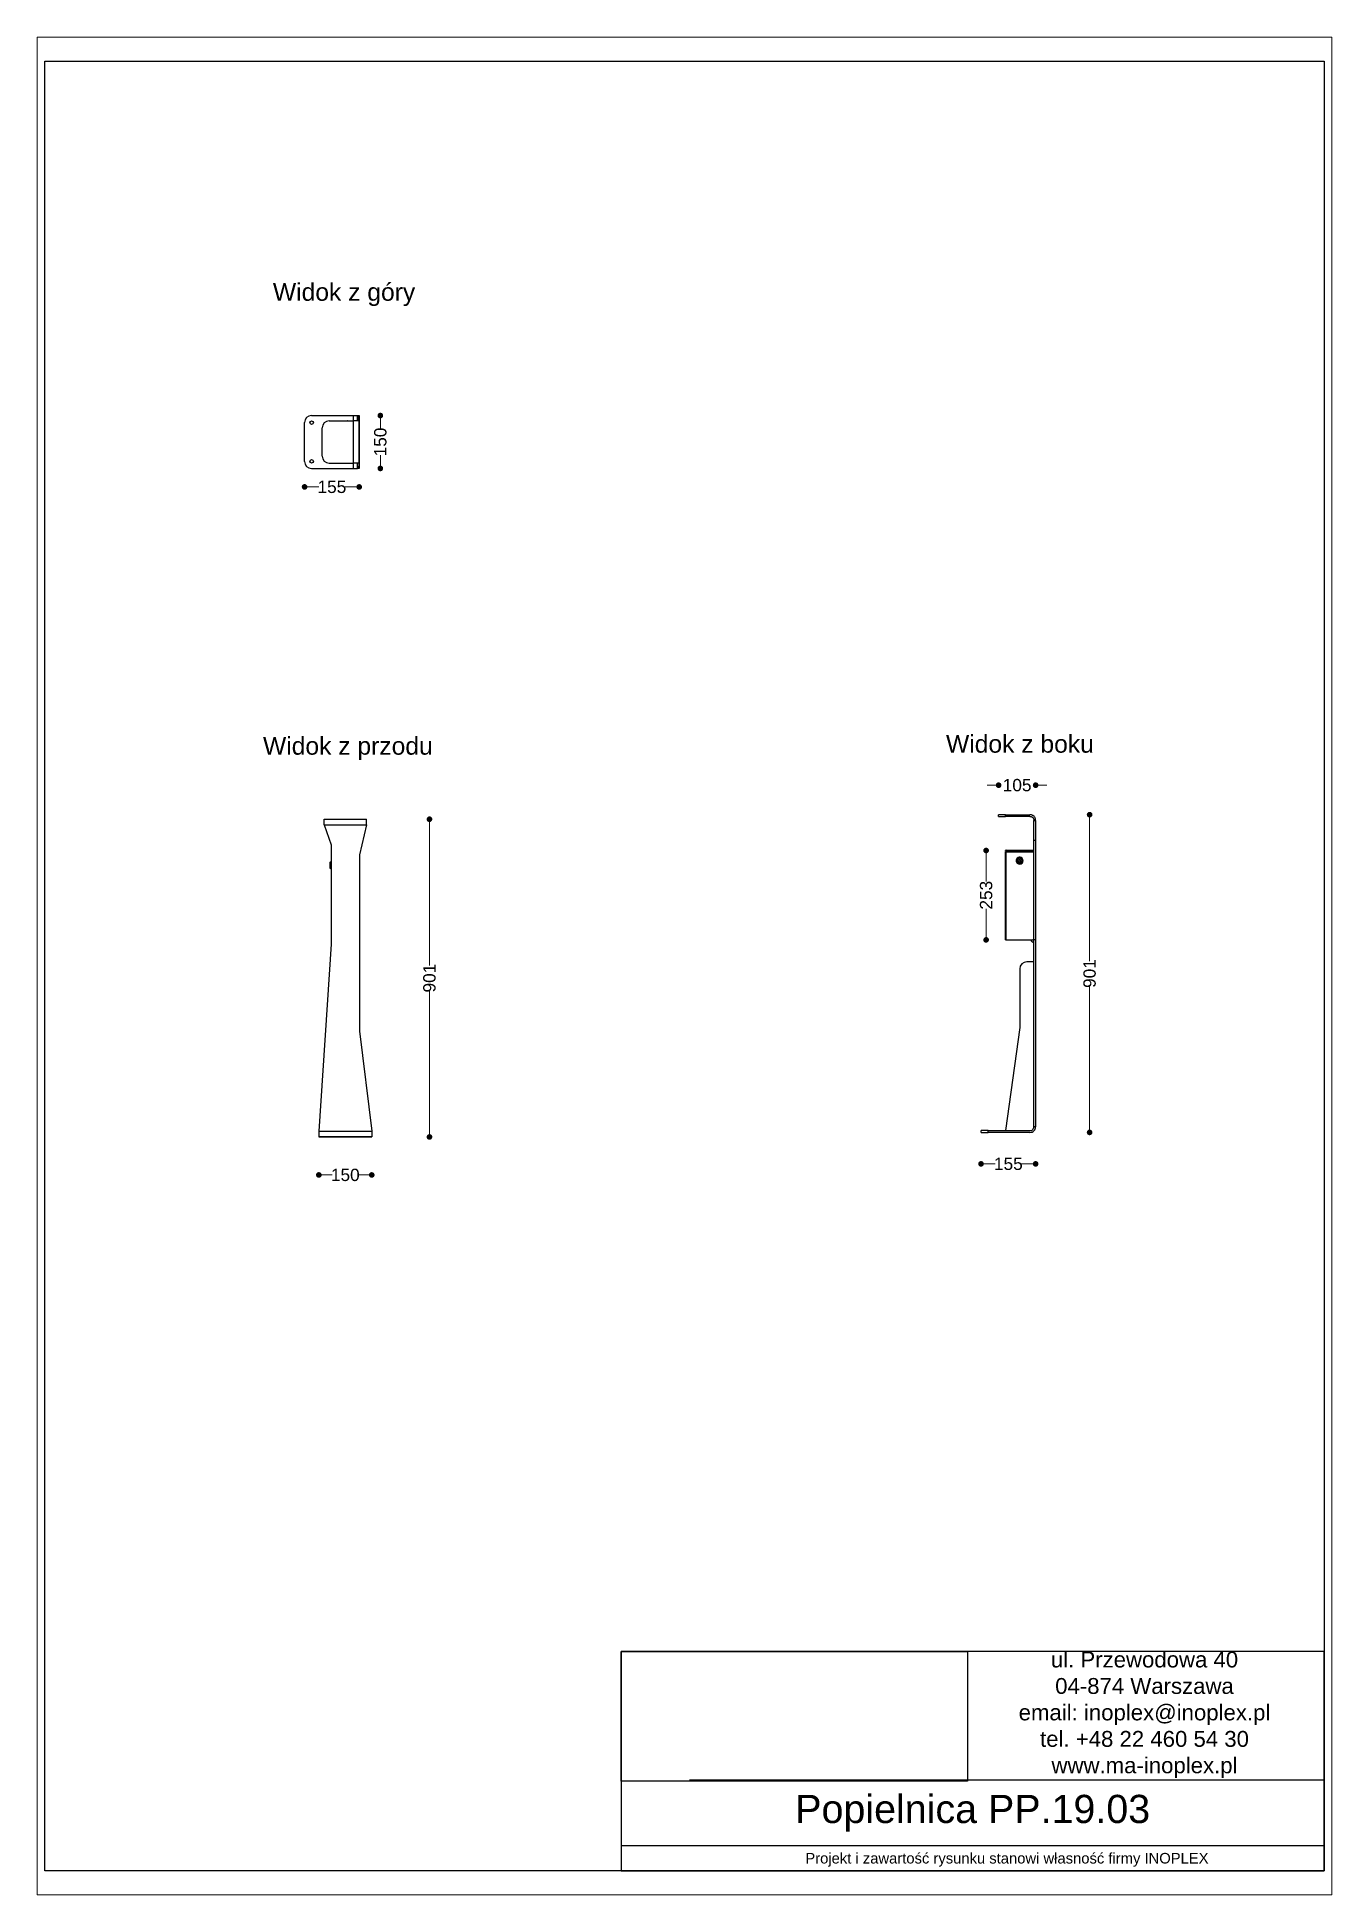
# Paper-space layout 'Układ1' of a CAD drawing. Header units: millimetres. Extents: x 1 to 201, y 2 to 289.
# The model-space entities are those that its viewports show. They can reach past a viewport. Long polylines and large blocks are cut down to what shows.
import ezdxf

# ---------------------------------------------------------------- set-up
doc = ezdxf.new("R2010")
doc.units = ezdxf.units.MM
doc.header["$LTSCALE"] = 3
doc.layers.add('Default', color=7, linetype='Continuous')
doc.styles.get("Standard").update_dxf_attribs({"font": 'arial.ttf'})
doc.dimstyles.new('MATEUSZ', dxfattribs={"dimtxt": 35, "dimasz": 16, "dimexe": 0.18, "dimexo": 0.0625, "dimgap": 0.09, "dimtad": 0, "dimdec": 0, "dimdsep": 46, "dimtxsty": 'Standard', "dimblk": 'DOT', "dimcen": 0.09, "dimse1": 1, "dimse2": 1, "dimadec": 0, "dimazin": 0, "dimtfac": 1, "dimtdec": 0, "dimtofl": 0, "dimtmove": 0, "dimatfit": 3, "dimfxl": 1, "dimtolj": 1, "dimtzin": 0, "dimlwd": 9, "dimlwe": 9, "dimarcsym": 0})
picture_1 = doc.add_image_def('image1.jpg', size_in_pixel=(1896, 709))

# ---------------------------------------------------------------- blocks, each defined once
blk = doc.blocks.new('_Dot')
at = {"color": 0, "linetype": 'ByBlock', "lineweight": -2}
blk.add_line((-0.5, 0), (-1, 0), dxfattribs=at)
at = {"color": 0, "linetype": 'ByBlock', "const_width": 0.5}
blk.add_lwpolyline([(-0.25, 0, 1), (0.25, 0, 1)], format="xyb", close=True, dxfattribs=at)
blk = doc.blocks.new('*D31')
at = {"color": 0, "lineweight": 9, "transparency": 16777216}
for p, q in [((11318.1, 28663.6), (11318.1, 28641.7)), ((11318.1, 28545.6), (11318.1, 28567.6))]:
    blk.add_line(p, q, dxfattribs=at)
at = {"layer": 'Defpoints', "color": 0, "transparency": 16777216}
for p in [(11258.2, 28679.6), (11258.2, 28529.6), (11318.1, 28529.6)]:
    blk.add_point(p, dxfattribs=at)
at = {"color": 0, "lineweight": 9, "transparency": 16777216, "xscale": 16, "yscale": 16, "zscale": 16}
for p, rotation in [((11318.1, 28679.6), 90), ((11318.1, 28529.6), 270)]:
    blk.add_blockref('_Dot', p, dxfattribs=dict(at, rotation=rotation))
at = {"color": 0, "transparency": 16777216, "insert": (11318.1, 28604.6), "char_height": 35, "attachment_point": 5, "rotation": 90}
blk.add_mtext('\\A1;150', dxfattribs=at)
blk = doc.blocks.new('*D32')
at = {"color": 0, "lineweight": 9, "transparency": 16777216}
for p, q in [((11119.3, 28477.2), (11143.5, 28477.2)), ((11242.2, 28477.2), (11218, 28477.2))]:
    blk.add_line(p, q, dxfattribs=at)
at = {"layer": 'Defpoints', "color": 0, "transparency": 16777216}
for p in [(11103.3, 28549.6), (11258.2, 28529.6), (11258.2, 28477.2)]:
    blk.add_point(p, dxfattribs=at)
at = {"color": 0, "lineweight": 9, "transparency": 16777216, "xscale": 16, "yscale": 16, "zscale": 16, "rotation": 180}
blk.add_blockref('_Dot', (11103.3, 28477.2), dxfattribs=at)
at = {"color": 0, "lineweight": 9, "transparency": 16777216, "xscale": 16, "yscale": 16, "zscale": 16}
blk.add_blockref('_Dot', (11258.2, 28477.2), dxfattribs=at)
at = {"color": 0, "transparency": 16777216, "insert": (11180.7, 28477.2), "char_height": 35, "attachment_point": 5}
blk.add_mtext('\\A1;155', dxfattribs=at)
blk = doc.blocks.new('*D33')
at = {"color": 0, "lineweight": 9, "transparency": 16777216}
for p, q in [((11457.4, 27518.8), (11457.4, 27119.6)), ((11457.4, 26649.7), (11457.4, 27048.9))]:
    blk.add_line(p, q, dxfattribs=at)
at = {"layer": 'Defpoints', "color": 0, "transparency": 16777216}
for p in [(11278.7, 27534.8), (11293.7, 26633.7), (11457.4, 26633.7)]:
    blk.add_point(p, dxfattribs=at)
at = {"color": 0, "lineweight": 9, "transparency": 16777216, "xscale": 16, "yscale": 16, "zscale": 16}
for p, rotation in [((11457.4, 27534.8), 90), ((11457.4, 26633.7), 270)]:
    blk.add_blockref('_Dot', p, dxfattribs=dict(at, rotation=rotation))
at = {"color": 0, "transparency": 16777216, "insert": (11457.4, 27084.2), "char_height": 35, "attachment_point": 5, "rotation": 90}
blk.add_mtext('\\A1;901', dxfattribs=at)
blk = doc.blocks.new('*D34')
at = {"color": 0, "lineweight": 9, "transparency": 16777216}
for p, q in [((11159.7, 26525.9), (11181.6, 26525.9)), ((11277.7, 26525.9), (11255.7, 26525.9))]:
    blk.add_line(p, q, dxfattribs=at)
at = {"layer": 'Defpoints', "color": 0, "transparency": 16777216}
for p in [(11143.7, 26633.7), (11293.7, 26633.7), (11293.7, 26525.9)]:
    blk.add_point(p, dxfattribs=at)
at = {"color": 0, "lineweight": 9, "transparency": 16777216, "xscale": 16, "yscale": 16, "zscale": 16, "rotation": 180}
blk.add_blockref('_Dot', (11143.7, 26525.9), dxfattribs=at)
at = {"color": 0, "lineweight": 9, "transparency": 16777216, "xscale": 16, "yscale": 16, "zscale": 16}
blk.add_blockref('_Dot', (11293.7, 26525.9), dxfattribs=at)
at = {"color": 0, "transparency": 16777216, "insert": (11218.7, 26525.9), "char_height": 35, "attachment_point": 5}
blk.add_mtext('\\A1;150', dxfattribs=at)
blk = doc.blocks.new('*D35')
at = {"color": 0, "lineweight": 9, "transparency": 16777216}
for p, q in [((13329.5, 27531.6), (13329.5, 27132.5)), ((13329.5, 26662.6), (13329.5, 27061.7))]:
    blk.add_line(p, q, dxfattribs=at)
at = {"layer": 'Defpoints', "color": 0, "transparency": 16777216}
for p in [(13160.3, 27547.6), (13160.1, 26646.6), (13329.5, 26646.6)]:
    blk.add_point(p, dxfattribs=at)
at = {"color": 0, "lineweight": 9, "transparency": 16777216, "xscale": 16, "yscale": 16, "zscale": 16}
for p, rotation in [((13329.5, 27547.6), 90), ((13329.5, 26646.6), 270)]:
    blk.add_blockref('_Dot', p, dxfattribs=dict(at, rotation=rotation))
at = {"color": 0, "transparency": 16777216, "insert": (13329.5, 27097.1), "char_height": 35, "attachment_point": 5, "rotation": 90}
blk.add_mtext('\\A1;901', dxfattribs=at)
blk = doc.blocks.new('*D36')
at = {"color": 0, "lineweight": 9, "transparency": 16777216}
for p, q in [((13037.5, 26557.3), (13061.7, 26557.3)), ((13160.4, 26557.3), (13136.2, 26557.3))]:
    blk.add_line(p, q, dxfattribs=at)
at = {"layer": 'Defpoints', "color": 0, "transparency": 16777216}
for p in [(13176.4, 26662.7), (13021.5, 26646.6), (13176.4, 26557.3)]:
    blk.add_point(p, dxfattribs=at)
at = {"color": 0, "lineweight": 9, "transparency": 16777216, "xscale": 16, "yscale": 16, "zscale": 16, "rotation": 180}
blk.add_blockref('_Dot', (13021.5, 26557.3), dxfattribs=at)
at = {"color": 0, "lineweight": 9, "transparency": 16777216, "xscale": 16, "yscale": 16, "zscale": 16}
blk.add_blockref('_Dot', (13176.4, 26557.3), dxfattribs=at)
at = {"color": 0, "transparency": 16777216, "insert": (13099, 26557.3), "char_height": 35, "attachment_point": 5}
blk.add_mtext('\\A1;155', dxfattribs=at)
blk = doc.blocks.new('*D37')
at = {"color": 0, "lineweight": 9, "transparency": 16777216}
for p, q in [((13036, 27430.1), (13036, 27358.4)), ((13036, 27208.6), (13036, 27280.3))]:
    blk.add_line(p, q, dxfattribs=at)
at = {"layer": 'Defpoints', "color": 0, "transparency": 16777216}
for p in [(13091.9, 27446.1), (13036, 27192.6), (13092.4, 27192.6)]:
    blk.add_point(p, dxfattribs=at)
at = {"color": 0, "lineweight": 9, "transparency": 16777216, "xscale": 16, "yscale": 16, "zscale": 16}
for p, rotation in [((13036, 27446.1), 90), ((13036, 27192.6), 270)]:
    blk.add_blockref('_Dot', p, dxfattribs=dict(at, rotation=rotation))
at = {"color": 0, "transparency": 16777216, "insert": (13036, 27319.3), "char_height": 35, "attachment_point": 5, "rotation": 90}
blk.add_mtext('\\A1;253', dxfattribs=at)
blk = doc.blocks.new('*D38')
at = {"color": 0, "lineweight": 9, "transparency": 16777216}
for p, q in [((13055.4, 27631.3), (13039.4, 27631.3)), ((13192.4, 27631.3), (13208.4, 27631.3))]:
    blk.add_line(p, q, dxfattribs=at)
at = {"layer": 'Defpoints', "color": 0, "transparency": 16777216}
for p in [(13176.4, 27631.3), (13071.4, 27547.6), (13176.4, 27531.4)]:
    blk.add_point(p, dxfattribs=at)
at = {"color": 0, "lineweight": 9, "transparency": 16777216, "xscale": 16, "yscale": 16, "zscale": 16}
blk.add_blockref('_Dot', (13071.4, 27631.3), dxfattribs=at)
at = {"color": 0, "lineweight": 9, "transparency": 16777216, "xscale": 16, "yscale": 16, "zscale": 16, "rotation": 180}
blk.add_blockref('_Dot', (13176.4, 27631.3), dxfattribs=at)
at = {"color": 0, "transparency": 16777216, "insert": (13123.9, 27631.3), "char_height": 35, "attachment_point": 5}
blk.add_mtext('\\A1;105', dxfattribs=at)

msp = doc.modelspace()

# ---------------------------------------------------------------- linework, layer by layer
for p, q in [((13995, 24809.6), (12194.9, 24809.6)), ((13994.7, 24623), (12001.1, 24623))]:
    msp.add_line(p, q)
for points in [[(10366.2, 24552.5), (10366.2, 29684.6), (13995, 29684.6), (13995, 24552.5)], [(12001.1, 24552.5), (13995, 24552.5), (13995, 25174.2), (12001.1, 25174.2)]]:
    msp.add_lwpolyline(points, close=True)
at = {"layer": 'Default'}
for p, q in [((11123.3, 28679.6), (11242, 28679.6)), ((11173.2, 28664.6), (11242, 28664.6)), ((11242, 28664.6), (11242, 28679.6)), ((11242, 28544.6), (11242, 28664.6)), ((11253.2, 28679.6), (11253.2, 28664.6)), ((11253.2, 28664.6), (11253.2, 28679.6)), ((11253.2, 28679.6), (11258.2, 28679.6)), ((11253.2, 28679.6), (11253.2, 28674.5)), ((11253.2, 28674.5), (11253.2, 28664.6)), ((11258.2, 28529.6), (11258.2, 28679.6)), ((11258.2, 28644.6), (11258.2, 28679.6)), ((11258.2, 28679.6), (11258.2, 28529.6)), ((11258.2, 28664.6), (11258.2, 28644.6)), ((11258.2, 28544.6), (11258.2, 28664.6)), ((11258.2, 28664.6), (11258.2, 28544.6)), ((11103.3, 28549.6), (11103.3, 28659.6)), ((11153.2, 28564.6), (11153.2, 28644.6)), ((11258.2, 28544.6), (11258.2, 28564.6)), ((11258.2, 28564.6), (11258.2, 28529.6)), ((11123.3, 28529.6), (11242, 28529.6)), ((11173.2, 28544.6), (11242, 28544.6)), ((11242, 28529.6), (11242, 28544.7)), ((11253.2, 28529.6), (11253.2, 28544.6)), ((11253.2, 28529.6), (11253.2, 28544.6)), ((11253.2, 28536), (11253.2, 28544.6)), ((11253.2, 28536), (11253.2, 28529.6)), ((11258.2, 28529.6), (11253.2, 28529.6)), ((11158.6, 27534.8), (11278.7, 27534.8)), ((11158.6, 27534.8), (11278.7, 27534.8)), ((11158.7, 27518.5), (11278.7, 27518.5)), ((11158.7, 27518.5), (11178.7, 27462.4)), ((11278.7, 27518.5), (11258.7, 27433.8)), ((13071.4, 27542.6), (13071.4, 27547.6)), ((13091.4, 27547.6), (13160.3, 27547.6)), ((13091.4, 27542.6), (13091.4, 27547.6)), ((13160.3, 27542.6), (13091.4, 27542.6)), ((13171.4, 27475.2), (13171.4, 27531.4)), ((13171.4, 27531.4), (13176.4, 27531.4)), ((13176.4, 27531.4), (13176.4, 27475.2)), ((11178.7, 27462.4), (11178.7, 27180.4)), ((13171.4, 27193.2), (13171.4, 27475.2)), ((13171.4, 27475.2), (13176.4, 27475.2)), ((13176.4, 27475.2), (13176.4, 27193.2)), ((11175.7, 27412.9), (11177.2, 27414.4)), ((11177.2, 27414.4), (11178.7, 27414.4)), ((11258.7, 27433.8), (11258.7, 26933.8)), ((13091.4, 27444.1), (13091.4, 27446.1)), ((13091.4, 27193.1), (13091.4, 27442.1)), ((13092.4, 27446.6), (13171.4, 27446.6)), ((13092.4, 27446.1), (13171.4, 27446.1)), ((13092.4, 27444.1), (13092.4, 27446.1)), ((13092.4, 27444.1), (13171.4, 27444.1)), ((13092.4, 27443.6), (13171.4, 27443.6)), ((13092.4, 27442.6), (13171.4, 27442.6)), ((13092.4, 27193.1), (13092.4, 27442.1)), ((13092.4, 27442.1), (13171.4, 27442.1)), ((13130.1, 27421.4), (13128.1, 27414.2)), ((13128.1, 27414.2), (13135.4, 27416.1)), ((13135.4, 27416.1), (13130.1, 27421.4)), ((13171.4, 27444.1), (13171.4, 27446.1)), ((13171.4, 27193.1), (13171.4, 27442.1)), ((11177.2, 27394.4), (11175.7, 27395.9)), ((11178.7, 27394.4), (11177.2, 27394.4)), ((13092.4, 27193.1), (13171.4, 27193.1)), ((13092.4, 27192.6), (13171.4, 27192.6)), ((13163.1, 27192.6), (13163.4, 27191.3)), ((13163.1, 27192.6), (13163.4, 27191.3)), ((13171.4, 27192.2), (13169.4, 27192.2)), ((13169.4, 27186.2), (13171.4, 27186.2)), ((13171.4, 26662.7), (13171.4, 27193.2)), ((13171.4, 27193.2), (13176.4, 27193.2)), ((13176.4, 27193.2), (13176.4, 26662.7)), ((11178.7, 27180.4), (11143.7, 26649.9)), ((13131.4, 27110.1), (13131.4, 26943.8)), ((13171.4, 27130.1), (13151.4, 27130.1)), ((11258.7, 26933.8), (11293.7, 26650)), ((13131.4, 26943.8), (13090.9, 26651.6)), ((13176.4, 26662.7), (13171.4, 26662.7)), ((11143.7, 26649.9), (11293.7, 26649.9)), ((11143.7, 26633.7), (11293.7, 26633.7)), ((11293.7, 26633.7), (11143.7, 26633.7)), ((11293.7, 26650), (11293.7, 26649.9)), ((13021.5, 26646.6), (13021.5, 26651.6)), ((13041.5, 26646.6), (13041.5, 26651.6)), ((13041.5, 26651.6), (13160.2, 26651.6)), ((13160.1, 26646.6), (13041.5, 26646.6))]:
    msp.add_line(p, q, dxfattribs=at)
for points in [[(11242, 28679.6, 0), (11250, 28679.6, 0), (11252.4, 28679.6, 0), (11253, 28679.6, 0), (11253.2, 28679.6, 0), (11253.2, 28679.6, 0), (11253.2, 28679.6, 0), (11253.2, 28679.6, 0), (11253.2, 28679.6, 0), (11253.2, 28679.6, 0), (11253.2, 28679.6, 0), (11253.2, 28679.6, 0), (11253.2, 28679.6, 0), (11253.2, 28679.6, 0), (11253.2, 28679.6, 0), (11253.2, 28679.6, 0), (11253.2, 28679.6, 0), (11253.2, 28679.6, 0), (11253.2, 28679.6, 0), (11253.2, 28679.6, 0), (11253.2, 28679.6, 0), (11253.2, 28679.6, 0), (11253.2, 28679.6, 0), (11253.2, 28679.6, 0)], [(11258.2, 28664.6, 0), (11258.2, 28664.6, 0), (11258.2, 28664.6, 0), (11258.2, 28664.6, 0), (11258.2, 28664.6, 0), (11258.2, 28664.6, 0), (11258.2, 28664.6, 0), (11258.2, 28664.6, 0), (11258.2, 28664.6, 0), (11258.2, 28664.6, 0), (11258.2, 28664.6, 0), (11258.2, 28664.6, 0), (11258.2, 28664.6, 0), (11258.2, 28664.6, 0), (11258.2, 28664.6, 0), (11258.2, 28664.6, 0), (11258.2, 28664.6, 0), (11258.1, 28664.6, 0), (11257.7, 28664.6, 0), (11253.5, 28664.6, 0), (11242, 28664.6, 0)], [(11258.2, 28544.6, 0), (11258.2, 28544.6, 0), (11258.2, 28544.6, 0), (11258.2, 28544.6, 0), (11258.2, 28544.6, 0), (11258.2, 28544.6, 0), (11258.2, 28544.6, 0), (11258.2, 28544.6, 0), (11258.2, 28544.6, 0), (11258.2, 28544.6, 0), (11258.2, 28544.6, 0), (11258.2, 28544.6, 0), (11258.2, 28544.6, 0), (11258.2, 28544.6, 0), (11258.2, 28544.6, 0), (11258.2, 28544.6, 0), (11258.2, 28544.6, 0), (11258.2, 28544.6, 0), (11258.2, 28544.6, 0), (11258.1, 28544.6, 0), (11257, 28544.6, 0), (11251.9, 28544.6, 0), (11242, 28544.6, 0)], [(11242, 28529.6, 0), (11250, 28529.6, 0), (11252.4, 28529.6, 0), (11253, 28529.6, 0), (11253.2, 28529.6, 0), (11253.2, 28529.6, 0), (11253.2, 28529.6, 0), (11253.2, 28529.6, 0), (11253.2, 28529.6, 0), (11253.2, 28529.6, 0), (11253.2, 28529.6, 0), (11253.2, 28529.6, 0), (11253.2, 28529.6, 0), (11253.2, 28529.6, 0), (11253.2, 28529.6, 0), (11253.2, 28529.6, 0), (11253.2, 28529.6, 0), (11253.2, 28529.6, 0), (11253.2, 28529.6, 0), (11253.2, 28529.6, 0), (11253.2, 28529.6, 0), (11253.2, 28529.6, 0), (11253.2, 28529.6, 0), (11253.2, 28529.6, 0)], [(11158.6, 27518.6, 0), (11158.6, 27530.1, 0), (11158.6, 27533.6, 0), (11158.6, 27534.5, 0), (11158.6, 27534.7, 0), (11158.6, 27534.8, 0), (11158.6, 27534.8, 0), (11158.6, 27534.8, 0), (11158.6, 27534.8, 0), (11158.6, 27534.8, 0), (11158.6, 27534.8, 0), (11158.6, 27534.8, 0), (11158.6, 27534.8, 0), (11158.6, 27534.8, 0), (11158.6, 27534.8, 0), (11158.6, 27534.8, 0), (11158.6, 27534.8, 0), (11158.6, 27534.8, 0), (11158.6, 27534.8, 0), (11158.6, 27534.8, 0), (11158.6, 27534.8, 0), (11158.6, 27534.8, 0), (11158.6, 27534.8, 0)], [(11158.7, 27518.5, 0), (11158.6, 27518.6, 0)], [(11278.7, 27518.5, 0), (11278.7, 27530.1, 0), (11278.7, 27533.6, 0), (11278.7, 27534.5, 0), (11278.7, 27534.7, 0), (11278.7, 27534.8, 0), (11278.7, 27534.8, 0), (11278.7, 27534.8, 0), (11278.7, 27534.8, 0), (11278.7, 27534.8, 0), (11278.7, 27534.8, 0), (11278.7, 27534.8, 0), (11278.7, 27534.8, 0), (11278.7, 27534.8, 0), (11278.7, 27534.8, 0), (11278.7, 27534.8, 0), (11278.7, 27534.8, 0), (11278.7, 27534.8, 0), (11278.7, 27534.8, 0), (11278.7, 27534.8, 0), (11278.7, 27534.8, 0), (11278.7, 27534.8, 0), (11278.7, 27534.8, 0), (11278.7, 27534.8, 0), (11278.7, 27534.8, 0)], [(13091.4, 27547.6, 0), (13071.4, 27547.6, 0)], [(13071.4, 27542.6, 0), (13071.4, 27542.6, 0), (13071.4, 27542.6, 0), (13071.4, 27542.6, 0), (13071.4, 27542.6, 0), (13071.4, 27542.6, 0), (13071.4, 27542.6, 0), (13071.4, 27542.6, 0), (13071.4, 27542.6, 0), (13071.4, 27542.6, 0), (13071.4, 27542.6, 0), (13071.4, 27542.6, 0), (13071.4, 27542.6, 0), (13071.4, 27542.6, 0), (13071.5, 27542.6, 0), (13072, 27542.6, 0), (13073.9, 27542.6, 0), (13091.4, 27542.6, 0)], [(13176.4, 27531.4, 0), (13176.4, 27533, 0), (13176.2, 27534.6, 0), (13175.8, 27536.2, 0), (13175.3, 27537.7, 0), (13174.6, 27539.1, 0), (13173.8, 27540.5, 0), (13172.9, 27541.8, 0), (13171.8, 27543, 0), (13170.6, 27544.1, 0), (13169.3, 27545, 0), (13167.9, 27545.8, 0), (13166.5, 27546.5, 0), (13165, 27547, 0), (13163.4, 27547.4, 0), (13161.8, 27547.6, 0), (13160.3, 27547.6, 0)], [(13160.3, 27542.6, 0), (13161.4, 27542.6, 0), (13162.5, 27542.4, 0), (13163.6, 27542.2, 0), (13164.6, 27541.8, 0), (13165.6, 27541.4, 0), (13166.6, 27540.8, 0), (13167.5, 27540.2, 0), (13168.3, 27539.4, 0), (13169, 27538.6, 0), (13169.7, 27537.7, 0), (13170.2, 27536.7, 0), (13170.7, 27535.7, 0), (13171, 27534.7, 0), (13171.3, 27533.6, 0), (13171.4, 27532.5, 0), (13171.4, 27531.4, 0)], [(13160.3, 27542.6, 0), (13161.4, 27542.6, 0), (13162.5, 27542.4, 0), (13163.6, 27542.2, 0), (13164.6, 27541.8, 0), (13165.6, 27541.4, 0), (13166.6, 27540.8, 0), (13167.5, 27540.2, 0), (13168.3, 27539.4, 0), (13169, 27538.6, 0), (13169.7, 27537.7, 0), (13170.2, 27536.7, 0), (13170.7, 27535.7, 0), (13171, 27534.7, 0), (13171.3, 27533.6, 0), (13171.4, 27532.5, 0), (13171.4, 27531.4, 0)], [(11175.7, 27398.4, 0), (11175.7, 27395.9, 0), (11175.7, 27395.9, 0), (11175.7, 27395.9, 0), (11175.7, 27395.9, 0), (11175.7, 27395.9, 0), (11175.7, 27395.9, 0), (11175.7, 27395.9, 0), (11175.7, 27395.9, 0), (11175.7, 27395.9, 0), (11175.7, 27395.9, 0), (11175.7, 27395.9, 0), (11175.7, 27395.9, 0), (11175.7, 27395.9, 0), (11175.7, 27395.9, 0), (11175.7, 27395.9, 0), (11175.7, 27395.9, 0), (11175.7, 27395.9, 0), (11175.7, 27395.9, 0), (11175.7, 27396.1, 0), (11175.7, 27397.7, 0), (11175.7, 27411.2, 0), (11175.7, 27412.9, 0), (11175.7, 27412.9, 0), (11175.7, 27412.9, 0), (11175.7, 27412.9, 0), (11175.7, 27412.9, 0), (11175.7, 27412.9, 0), (11175.7, 27412.9, 0), (11175.7, 27412.9, 0), (11175.7, 27412.9, 0), (11175.7, 27412.9, 0), (11175.7, 27412.9, 0), (11175.7, 27412.9, 0), (11175.7, 27412.9, 0), (11175.7, 27412.9, 0), (11175.7, 27412.9, 0), (11175.7, 27412.9, 0), (11175.7, 27412.8, 0), (11175.7, 27412.7, 0), (11175.7, 27411, 0), (11175.7, 27403, 0)], [(11177.2, 27411.4, 0), (11177.2, 27414.4, 0)], [(11177.2, 27394.4, 0), (11177.2, 27394.4, 0), (11177.2, 27394.4, 0), (11177.2, 27394.4, 0), (11177.2, 27394.4, 0), (11177.2, 27394.4, 0), (11177.2, 27394.4, 0), (11177.2, 27394.4, 0), (11177.2, 27394.4, 0), (11177.2, 27394.4, 0), (11177.2, 27394.4, 0), (11177.2, 27394.4, 0), (11177.2, 27394.5, 0), (11177.2, 27396, 0), (11177.2, 27411.4, 0)], [(13092.4, 27446.1, 0), (13091.4, 27446.1, 0)], [(13091.4, 27444.1, 0), (13091.4, 27444.1, 0), (13091.4, 27444.1, 0), (13091.4, 27444.1, 0), (13091.4, 27444.1, 0), (13091.4, 27444.1, 0), (13091.4, 27444.1, 0), (13091.4, 27444.1, 0), (13091.4, 27444.1, 0), (13091.4, 27444.1, 0), (13091.4, 27444.1, 0), (13091.4, 27444.1, 0), (13091.4, 27444.1, 0), (13091.4, 27444.1, 0), (13091.4, 27444.1, 0), (13091.4, 27444.1, 0), (13091.5, 27444.1, 0), (13092.4, 27444.1, 0)], [(13092.4, 27442.1, 0), (13091.7, 27442.1, 0), (13091.5, 27442.1, 0), (13091.4, 27442.1, 0), (13091.4, 27442.1, 0), (13091.4, 27442.1, 0), (13091.4, 27442.1, 0), (13091.4, 27442.1, 0), (13091.4, 27442.1, 0), (13091.4, 27442.1, 0), (13091.4, 27442.1, 0), (13091.4, 27442.1, 0), (13091.4, 27442.1, 0), (13091.4, 27442.1, 0), (13091.4, 27442.1, 0), (13091.4, 27442.1, 0), (13091.4, 27442.1, 0), (13091.4, 27442.1, 0), (13091.4, 27442.1, 0)], [(13092.4, 27446.6, 0), (13091.9, 27446.6, 0)], [(13091.9, 27443.6, 0), (13091.9, 27443.6, 0), (13091.9, 27443.6, 0), (13091.9, 27443.6, 0), (13091.9, 27443.6, 0), (13091.9, 27443.6, 0), (13091.9, 27443.6, 0), (13091.9, 27443.6, 0), (13091.9, 27443.6, 0), (13091.9, 27443.6, 0), (13091.9, 27443.6, 0), (13091.9, 27443.6, 0), (13091.9, 27443.6, 0), (13091.9, 27443.6, 0), (13091.9, 27443.6, 0), (13091.9, 27443.6, 0), (13092, 27443.6, 0), (13092.4, 27443.6, 0)], [(13092.4, 27442.6, 0), (13091.9, 27442.6, 0)], [(13092.4, 27446.1, 0), (13092.4, 27446.6, 0)], [(13092.4, 27444.1, 0), (13092.4, 27443.6, 0)], [(13092.4, 27442.1, 0), (13092.4, 27442.6, 0)], [(13104.7, 27446.4, 0), (13104.6, 27446.5, 0), (13104.4, 27446.5, 0), (13104.3, 27446.6, 0), (13104.2, 27446.6, 0)], [(13116.2, 27446.6, 0), (13116.1, 27446.6, 0), (13116, 27446.5, 0), (13115.8, 27446.5, 0), (13115.7, 27446.4, 0), (13115.6, 27446.4, 0), (13115.5, 27446.3, 0), (13115.4, 27446.2, 0), (13115.3, 27446.1, 0)], [(13144.5, 27446.6, 0), (13144.4, 27446.6, 0), (13144.2, 27446.5, 0), (13144.1, 27446.5, 0), (13144, 27446.4, 0), (13143.9, 27446.4, 0), (13143.8, 27446.3, 0), (13143.7, 27446.2, 0), (13143.6, 27446.1, 0)], [(13165.7, 27446.6, 0), (13165.6, 27446.6, 0), (13165.4, 27446.5, 0), (13165.3, 27446.5, 0), (13165.2, 27446.4, 0), (13165.1, 27446.4, 0), (13165, 27446.3, 0), (13164.9, 27446.2, 0), (13164.8, 27446.1, 0)], [(13171.4, 27446.1, 0), (13171.4, 27446.6, 0)], [(13171.4, 27443.6, 0), (13171.4, 27443.6, 0), (13171.4, 27443.6, 0), (13171.4, 27443.6, 0), (13171.4, 27443.6, 0), (13171.4, 27443.6, 0), (13171.4, 27443.6, 0), (13171.4, 27443.6, 0), (13171.4, 27443.6, 0), (13171.4, 27443.6, 0), (13171.4, 27443.6, 0), (13171.4, 27443.6, 0), (13171.4, 27443.6, 0), (13171.4, 27443.6, 0), (13171.4, 27443.6, 0), (13171.4, 27443.6, 0), (13171.4, 27444.1, 0)], [(13171.4, 27442.1, 0), (13171.4, 27442.6, 0)], [(13091.4, 27193.1, 0), (13091.4, 27193.1, 0), (13091.4, 27193.1, 0), (13091.4, 27193.1, 0), (13091.4, 27193.1, 0), (13091.4, 27193.1, 0), (13091.4, 27193.1, 0), (13091.4, 27193.1, 0), (13091.4, 27193.1, 0), (13091.4, 27193.1, 0), (13091.4, 27193.1, 0), (13091.4, 27193.1, 0), (13091.4, 27193.1, 0), (13091.4, 27193.1, 0), (13091.4, 27193.1, 0), (13091.4, 27193.1, 0), (13091.5, 27193.1, 0), (13092.4, 27193.1, 0)], [(13091.9, 27192.6, 0), (13091.9, 27192.6, 0), (13091.9, 27192.6, 0), (13091.9, 27192.6, 0), (13091.9, 27192.6, 0), (13091.9, 27192.6, 0), (13091.9, 27192.6, 0), (13091.9, 27192.6, 0), (13091.9, 27192.6, 0), (13091.9, 27192.6, 0), (13091.9, 27192.6, 0), (13091.9, 27192.6, 0), (13091.9, 27192.6, 0), (13091.9, 27192.6, 0), (13091.9, 27192.6, 0), (13091.9, 27192.6, 0), (13092, 27192.6, 0), (13092.4, 27192.6, 0)], [(13092.4, 27193.1, 0), (13092.4, 27192.6, 0)], [(13163.4, 27191.3, 0), (13163.7, 27190.3, 0), (13164.2, 27189.3, 0), (13164.8, 27188.5, 0), (13165.6, 27187.7, 0), (13166.5, 27187.1, 0), (13167.4, 27186.6, 0), (13168.4, 27186.3, 0), (13169.4, 27186.2, 0)], [(13169.4, 27192.2, 0), (13169.3, 27192.2, 0), (13169.1, 27192.2, 0), (13169, 27192.3, 0), (13168.9, 27192.4, 0), (13168.8, 27192.5, 0), (13168.7, 27192.6, 0), (13168.6, 27192.7, 0), (13168.5, 27192.9, 0)], [(13171.4, 27192.6, 0), (13171.4, 27192.6, 0), (13171.4, 27192.6, 0), (13171.4, 27192.6, 0), (13171.4, 27192.6, 0), (13171.4, 27192.6, 0), (13171.4, 27192.6, 0), (13171.4, 27192.6, 0), (13171.4, 27192.6, 0), (13171.4, 27192.6, 0), (13171.4, 27192.6, 0), (13171.4, 27192.6, 0), (13171.4, 27192.6, 0), (13171.4, 27192.6, 0), (13171.4, 27192.6, 0), (13171.4, 27192.7, 0), (13171.4, 27193.1, 0)], [(11143.7, 26649.9, 0), (11143.7, 26638.3, 0), (11143.7, 26634.8, 0), (11143.7, 26633.9, 0), (11143.7, 26633.8, 0), (11143.7, 26633.7, 0), (11143.7, 26633.7, 0), (11143.7, 26633.7, 0), (11143.7, 26633.7, 0), (11143.7, 26633.7, 0), (11143.7, 26633.7, 0), (11143.7, 26633.7, 0), (11143.7, 26633.7, 0), (11143.7, 26633.7, 0), (11143.7, 26633.7, 0), (11143.7, 26633.7, 0), (11143.7, 26633.7, 0), (11143.7, 26633.7, 0), (11143.7, 26633.7, 0), (11143.7, 26633.7, 0), (11143.7, 26633.7, 0), (11143.7, 26633.7, 0), (11143.7, 26633.7, 0), (11143.7, 26633.7, 0), (11143.7, 26633.7, 0), (11143.7, 26633.7, 0)], [(11293.7, 26649.9, 0), (11293.7, 26638.3, 0), (11293.7, 26634.8, 0), (11293.7, 26633.9, 0), (11293.7, 26633.8, 0), (11293.7, 26633.7, 0), (11293.7, 26633.7, 0), (11293.7, 26633.7, 0), (11293.7, 26633.7, 0), (11293.7, 26633.7, 0), (11293.7, 26633.7, 0), (11293.7, 26633.7, 0), (11293.7, 26633.7, 0), (11293.7, 26633.7, 0), (11293.7, 26633.7, 0), (11293.7, 26633.7, 0), (11293.7, 26633.7, 0), (11293.7, 26633.7, 0), (11293.7, 26633.7, 0), (11293.7, 26633.7, 0), (11293.7, 26633.7, 0), (11293.7, 26633.7, 0), (11293.7, 26633.7, 0), (11293.7, 26633.7, 0), (11293.7, 26633.7, 0), (11293.7, 26633.7, 0)], [(13041.5, 26651.6, 0), (13021.5, 26651.6, 0)], [(13021.5, 26646.6, 0), (13021.5, 26646.6, 0), (13021.5, 26646.6, 0), (13021.5, 26646.6, 0), (13021.5, 26646.6, 0), (13021.5, 26646.6, 0), (13021.5, 26646.6, 0), (13021.5, 26646.6, 0), (13021.5, 26646.6, 0), (13021.5, 26646.6, 0), (13021.5, 26646.6, 0), (13021.5, 26646.6, 0), (13021.5, 26646.6, 0), (13021.6, 26646.6, 0), (13021.7, 26646.6, 0), (13022.1, 26646.6, 0), (13024, 26646.6, 0), (13041.5, 26646.6, 0)]]:
    msp.add_polyline3d(points, dxfattribs=at)
msp.add_polyline3d([(11175.7, 27408.7, 0), (11175.7, 27410.5, 0), (11175.7, 27408.7, 0), (11175.7, 27400, 0), (11175.7, 27398.2, 0), (11175.7, 27400, 0)], close=True, dxfattribs=at)
for centre, radius in [((11123.3, 28659.6), 5), ((11123.3, 28549.6), 5), ((13131.2, 27417.2), 6.15)]:
    msp.add_circle(centre, radius, dxfattribs=at)
for centre, radius, start, end in [((11123.3, 28659.6), 20, 90, 180), ((11173.2, 28644.6), 20, 90, 180), ((11224.7, 28659.6), 5, 82.6025, 98.6112), ((11173.2, 28564.6), 20, 180, 270), ((11123.3, 28549.6), 20, 180, 270), ((11224.7, 28549.6), 5, 262.2038, 278.215), ((13091.9, 27446.1), 0.5, 90, 180), ((13091.9, 27444.1), 0.5, 180, 270), ((13091.9, 27442.1), 0.5, 90, 180), ((13131.2, 27417.2), 10, 45, 189.4714), ((13131.2, 27417.2), 10, 189.4714, 225), ((13131.2, 27417.2), 8.5, 225, 189.4714), ((13131.2, 27417.2), 8.5, 189.4714, 225), ((13131.2, 27417.2), 10, 225, 45), ((13091.9, 27193.1), 0.5, 180, 270), ((13151.4, 27110.1), 20, 90, 180), ((13160.6, 26662.4), 15.8, 268.4055, 1.2118), ((13160.6, 26662.4), 10.8, 268.0783, 1.7567), ((13160.6, 26662.4), 10.8, 268.0724, 1.4649)]:
    msp.add_arc(centre, radius, start, end, dxfattribs=at)

# ---------------------------------------------------------------- texts
for s, width, gutter_width, heights, insert, char_height, attachment_point in [('Widok z góry', 1167.306, 1, [0], (11013.4, 29055.1), 50, 1), ('Widok z przodu', 1167.306, 1, [0], (10985.3, 27767.8), 50, 1), ('Widok z boku', 1167.306, 1, [0], (12922.2, 27773.5), 50, 1), ('ul. Przewodowa 40\\P04-874 Warszawa\\Pemail: inoplex@inoplex.pl\\Ptel. +48 22 460 54 30\\Pwww.ma-inoplex.pl', 1019.877, 1, [432.7], (13485.1, 24994.8), 45, 5), ('Popielnica PP.19.03', 1993.625, 1, [0], (12997.9, 24715.8), 80, 5), ('Projekt i zawartość rysunku stanowi własność firmy INOPLEX ', 1800.088, 12.5, [70.5], (13095, 24583.6), 30, 5)]:
    msp.add_mtext_dynamic_manual_height_columns(s, width=width, gutter_width=gutter_width, heights=heights, dxfattribs=dict(insert=insert, char_height=char_height, attachment_point=attachment_point))

# ---------------------------------------------------------------- dimensions: what is measured, and where the dimension line sits
for base, p1, p2, picture, middle in [((11318.1, 28529.6), (11258.2, 28679.6), (11258.2, 28529.6), '*D31', (11318.1, 28604.6)), ((13329.5, 26646.6), (13160.3, 27547.6), (13160.1, 26646.6), '*D35', (13329.5, 27097.1)), ((11457.4, 26633.7), (11278.7, 27534.8), (11293.7, 26633.7), '*D33', (11457.4, 27084.2)), ((13036.0408, 27192.628), (13091.9201, 27446.0607), (13092.4201, 27192.628), '*D37', (13036.0408, 27319.3444))]:
    dim = msp.add_linear_dim(base=base, p1=p1, p2=p2, angle=90, dimstyle='MATEUSZ')
    dim.commit()
    dim.dimension.update_dxf_attribs({"geometry": picture, "text_midpoint": middle})
for base, p1, p2, picture, middle in [((11258.2, 28477.2), (11103.3, 28549.6), (11258.2, 28529.6), '*D32', (11180.7, 28477.2)), ((13176.4, 27631.3), (13071.4, 27547.6), (13176.4, 27531.4), '*D38', (13123.9, 27631.3)), ((13176.4, 26557.3), (13021.5, 26646.6), (13176.4, 26662.7), '*D36', (13099, 26557.3)), ((11293.7, 26525.9), (11143.7, 26633.7), (11293.7, 26633.7), '*D34', (11218.7, 26525.9))]:
    dim = msp.add_linear_dim(base=base, p1=p1, p2=p2, dimstyle='MATEUSZ')
    dim.commit()
    dim.dimension.update_dxf_attribs({"geometry": picture, "text_midpoint": middle})

# ---------------------------------------------------------------- pictures from other files: only their frames are drawn
image = msp.add_image(picture_1, insert=(12001.1, 24807.1), size_in_units=(981.6, 367.1))
image.dxf.flags = 7

psp = doc.layouts.new('Układ1')

# ---------------------------------------------------------------- viewports
at = {"layer": '0', "view_target_point": (12160.93, 27018.39)}
psp.add_viewport(center=(101.23, 145.23), size=(200.2, 287.279), view_center_point=(19.67, 100.18), view_height=5268.513, dxfattribs=at)

doc.saveas('drawing.dxf')
